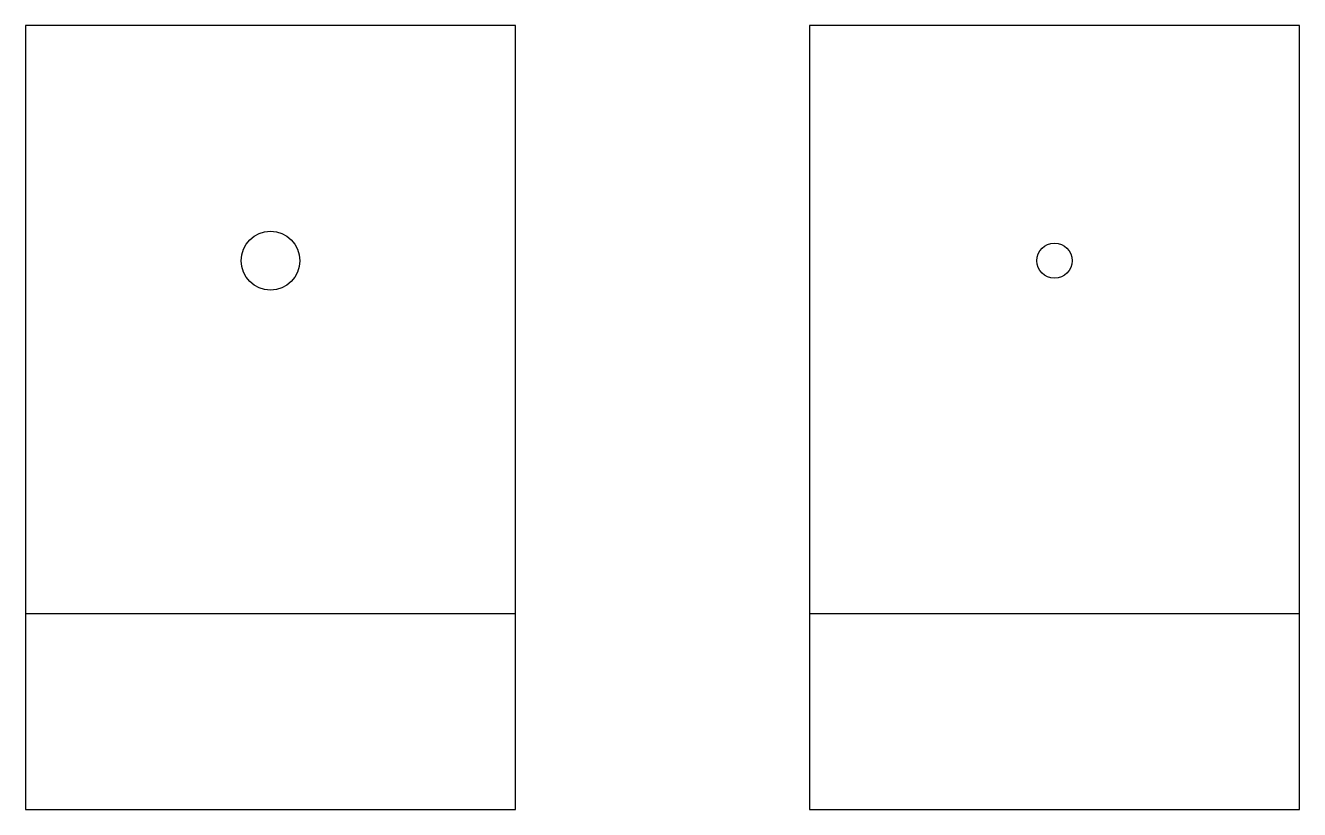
# Model space of a CAD drawing. Header units: millimetres. Extents: x -6.2 to 26.2, y -5 to 15.
import ezdxf

# ---------------------------------------------------------------- set-up
doc = ezdxf.new("R2010")
doc.units = ezdxf.units.MM
for name, color, linetype in [('BEND', 30, 'Continuous'), ('CUT_INNER', 6, 'Continuous'), ('CUT_OUTER', 1, 'Continuous')]:
    doc.layers.add(name, color=color, linetype=linetype)

msp = doc.modelspace()

# ---------------------------------------------------------------- linework, layer by layer
at = {"layer": 'BEND'}
for points in [[(-6.25, 0), (6.25, 0)], [(13.75, 0), (26.25, 0)]]:
    msp.add_lwpolyline(points, dxfattribs=at)
at = {"layer": 'CUT_INNER'}
for centre, radius in [((0, 9), 0.75), ((20, 9), 0.45)]:
    msp.add_circle(centre, radius, dxfattribs=at)
at = {"layer": 'CUT_OUTER'}
for points in [[(-6.25, -5), (6.25, -5), (6.25, 15), (-6.25, 15)], [(13.75, -5), (26.25, -5), (26.25, 15), (13.75, 15)]]:
    msp.add_lwpolyline(points, close=True, dxfattribs=at)

doc.saveas('drawing.dxf')
